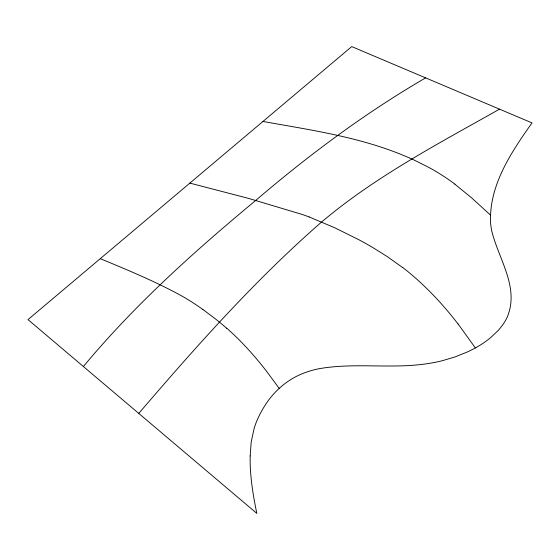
<?xml version="1.0" encoding="UTF-8"?>
<svg xmlns="http://www.w3.org/2000/svg" width="560" height="560" viewBox="0 0 560 560"><rect width="100%" height="100%" fill="white"/><g stroke="black" fill="none" stroke-linecap="round" stroke-linejoin="round"><path stroke-width="0.84" d="M138.761 413.413C196.063 346.577 254.758 280.315 321.216 222.348C375.144 176.624 438.277 143.759 499.52 109.158M83.384 366.52C134.26 305.305 193.599 252.014 254.702 201.292C308.133 155.519 364.735 113.26 425.621 77.875M262.962 121.457C309.834 129.864 357.658 136.689 402.024 154.819A284.872 189.427 51 0 1 414.47 160.216L428.659 167.328A169.729 112.938 51 0 1 454.86 184.079M189.861 183.113L248.549 198.387L302.295 214.487A316.449 182.7 60 0 1 309.155 216.958M309.155 216.958L334.824 227.808L359.604 240.114A407.841 235.473 60 0 1 372.505 247.366L387.548 256.781L402.542 267.491M100.282 258.664C128.177 270.221 156.184 281.806 182.644 296.443A307.083 156.163 65.3 0 1 202.972 309.561M202.972 309.526L215.537 318.99A297.493 151.326 65.3 0 1 223.902 325.878L226.681 328.272M454.825 184.177L471.457 197.694L490.413 215.026M458.038 323.911L475.356 347.935M279.167 388.36L267.225 372.155A227.073 115.514 65.3 0 0 226.695 328.139M402.563 267.337A214.676 123.942 60 0 1 458.003 323.96M250.166 455.966C249.788 475.307 252.889 494.522 256.837 513.401L28 319.62L351.722 46.599L532 122.899C511.273 152.236 488.943 185.192 490.581 222.698A194.747 112.434 0 0 0 491.743 230.888C498.505 259.007 519.82 287.602 507.157 317.247A108.157 62.44 0 0 1 502.495 325.22L498.351 330.344L490.693 337.617A119.371 68.922 0 0 1 467.124 352.079L454.993 356.951L441.91 360.822A101.22 58.443 0 0 1 428.12 363.559C391.839 369.278 354.774 362.278 318.598 368.802A66.08 38.15 0 0 0 305.543 372.456C288.218 378.539 273.609 391.118 264.159 406.77A238.665 137.788 0 0 0 259.644 414.778L257.124 420.189A215.663 124.516 0 0 0 254.128 428.386L251.181 442.162L250.166 455.966"/></g></svg>
